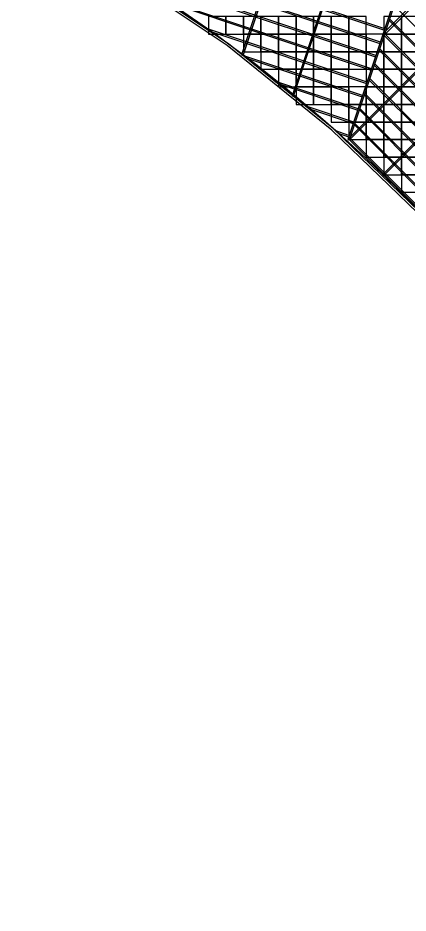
# Model space of a CAD drawing. Extents: x -31693 to 409283, y -98233 to 151957.
# Drawn here: x 110118 to 121237, y 70705 to 96178 of the extents above; entities that cross this region are included whole.
import ezdxf

# ---------------------------------------------------------------- set-up
doc = ezdxf.new("R2010")
doc.units = 0
doc.header["$LTSCALE"] = 1000
doc.header["$MEASUREMENT"] = 0
for name, color, linetype in [('500浮箱', 162, 'Continuous'), ('A-G-VISIBLE', 9, 'Continuous'), ('主龙骨', 4, 'Continuous'), ('边梁（14a槽钢', 3, 'Continuous'), ('龙骨', 10, 'Continuous')]:
    doc.layers.add(name, color=color, linetype=linetype)

# ---------------------------------------------------------------- blocks, each defined once
blk = doc.blocks.new('dasd')
at = {"layer": 'A-G-VISIBLE', "linetype": 'Continuous'}
for centre, radius, start, end in [((-132803.822, 42108.688), 57.677, 29.84645, 67.5516), ((-132803.304, 42112.783), 43.061, 27.6831, 69.1971)]:
    blk.add_arc(centre, radius, start, end, dxfattribs=at)

msp = doc.modelspace()

# ---------------------------------------------------------------- linework, layer by layer
at = {"layer": '500浮箱', "elevation": 2850}
for points in [[(115545, 95716), (116045, 95716), (116045, 96216), (115545, 96216)], [(116045, 95716), (116545, 95716), (116545, 96216), (116045, 96216)], [(116545, 95716), (117045, 95716), (117045, 96216), (116545, 96216)], [(117045, 95716), (117545, 95716), (117545, 96216), (117045, 96216)], [(117545, 95716), (118045, 95716), (118045, 96216), (117545, 96216)], [(118045, 95716), (118545, 95716), (118545, 96216), (118045, 96216)], [(118545, 95716), (119045, 95716), (119045, 96216), (118545, 96216)], [(119045, 95716), (119545, 95716), (119545, 96216), (119045, 96216)], [(119545, 95716), (120045, 95716), (120045, 96216), (119545, 96216)], [(120545, 95716), (121045, 95716), (121045, 96216), (120545, 96216)], [(121045, 95716), (121545, 95716), (121545, 96216), (121045, 96216)], [(116545, 95216), (117045, 95216), (117045, 95716), (116545, 95716)], [(117045, 95216), (117545, 95216), (117545, 95716), (117045, 95716)], [(117545, 95216), (118045, 95216), (118045, 95716), (117545, 95716)], [(118045, 95216), (118545, 95216), (118545, 95716), (118045, 95716)], [(118545, 95216), (119045, 95216), (119045, 95716), (118545, 95716)], [(119045, 95216), (119545, 95216), (119545, 95716), (119045, 95716)], [(119545, 95216), (120045, 95216), (120045, 95716), (119545, 95716)], [(120045, 95216), (120545, 95216), (120545, 95716), (120045, 95716)], [(120545, 95216), (121045, 95216), (121045, 95716), (120545, 95716)], [(121045, 95216), (121545, 95216), (121545, 95716), (121045, 95716)], [(117045, 94716), (117545, 94716), (117545, 95216), (117045, 95216)], [(117545, 94716), (118045, 94716), (118045, 95216), (117545, 95216)], [(118045, 94716), (118545, 94716), (118545, 95216), (118045, 95216)], [(118545, 94716), (119045, 94716), (119045, 95216), (118545, 95216)], [(119045, 94716), (119545, 94716), (119545, 95216), (119045, 95216)], [(119545, 94716), (120045, 94716), (120045, 95216), (119545, 95216)], [(120045, 94716), (120545, 94716), (120545, 95216), (120045, 95216)], [(120545, 94716), (121045, 94716), (121045, 95216), (120545, 95216)], [(121045, 94716), (121545, 94716), (121545, 95216), (121045, 95216)], [(117545, 94216), (118045, 94216), (118045, 94716), (117545, 94716)], [(118045, 94216), (118545, 94216), (118545, 94716), (118045, 94716)], [(118545, 94216), (119045, 94216), (119045, 94716), (118545, 94716)], [(119045, 94216), (119545, 94216), (119545, 94716), (119045, 94716)], [(120045, 94216), (120545, 94216), (120545, 94716), (120045, 94716)], [(120545, 94216), (121045, 94216), (121045, 94716), (120545, 94716)], [(121045, 94216), (121545, 94216), (121545, 94716), (121045, 94716)], [(118045, 93716), (118545, 93716), (118545, 94216), (118045, 94216)], [(118545, 93716), (119045, 93716), (119045, 94216), (118545, 94216)], [(119045, 93716), (119545, 93716), (119545, 94216), (119045, 94216)], [(119545, 93716), (120045, 93716), (120045, 94216), (119545, 94216)], [(120045, 93716), (120545, 93716), (120545, 94216), (120045, 94216)], [(120545, 93716), (121045, 93716), (121045, 94216), (120545, 94216)], [(121045, 93716), (121545, 93716), (121545, 94216), (121045, 94216)], [(119045, 93216), (119545, 93216), (119545, 93716), (119045, 93716)], [(119545, 93216), (120045, 93216), (120045, 93716), (119545, 93716)], [(120045, 93216), (120545, 93216), (120545, 93716), (120045, 93716)], [(120545, 93216), (121045, 93216), (121045, 93716), (120545, 93716)], [(121045, 93216), (121545, 93216), (121545, 93716), (121045, 93716)], [(119545, 92716), (120045, 92716), (120045, 93216), (119545, 93216)], [(120045, 92716), (120545, 92716), (120545, 93216), (120045, 93216)], [(120545, 92716), (121045, 92716), (121045, 93216), (120545, 93216)], [(121045, 92716), (121545, 92716), (121545, 93216), (121045, 93216)], [(120045, 92216), (120545, 92216), (120545, 92716), (120045, 92716)], [(120545, 92216), (121045, 92216), (121045, 92716), (120545, 92716)], [(121045, 92216), (121545, 92216), (121545, 92716), (121045, 92716)], [(120545, 91716), (121045, 91716), (121045, 92216), (120545, 92216)], [(121045, 91716), (121545, 91716), (121545, 92216), (121045, 92216)], [(121045, 91216), (121545, 91216), (121545, 91716), (121045, 91716)]]:
    msp.add_lwpolyline(points, close=True, dxfattribs=at)
for points in [[(120522, 95716), (120545, 95716), (120545, 95784)], [(120022, 94216), (120045, 94216), (120045, 94284)]]:
    msp.add_lwpolyline(points, dxfattribs=at)
at = {"layer": '主龙骨', "elevation": 2850}
for points in [[(120075, 105876), (116492, 95125), (116533, 95112), (120113, 105854)], [(121597, 104942), (117935, 93961), (117976, 93948), (121635, 104918)], [(123234, 103853), (119524, 92723), (119565, 92709), (123271, 103827)], [(126320, 101513), (120529, 95731), (120560, 95701), (126353, 101485)], [(127418, 100611), (119529, 92731), (119560, 92701), (127451, 100583)], [(128484, 99677), (120491, 91692), (120521, 91662), (128516, 99648)]]:
    msp.add_lwpolyline(points, dxfattribs=at)
at = {"layer": '边梁（14a槽钢', "elevation": 2850}
for points in [[(129324, 54038), (129846, 55848), (130344, 57955), (130674, 59724), (130897, 61265), (131111, 63418), (131221, 66237), (131128, 69233), (130816, 72229), (130470, 74306), (130058, 76202), (129181, 79295), (128685, 80727), (127123, 83458), (125209, 86279), (121784, 90364), (119067, 92984), (116082, 95391), (112915, 97510), (108611, 99799)], [(129379, 54020), (129902, 55833), (130401, 57943), (130731, 59714), (130955, 61258), (131169, 63414), (131279, 66237), (131186, 69237), (130874, 72237), (130527, 74317), (130114, 76216), (129237, 79312), (128738, 80751), (127172, 83489), (125255, 86314), (121826, 90404), (119105, 93028), (116116, 95438), (112945, 97560), (108636, 99851)]]:
    msp.add_lwpolyline(points, dxfattribs=at)
at = {"layer": '龙骨'}
for p, q in [((120573, 95868, 2850), (108656, 99840, 2850)), ((108869, 99727, 2850), (120560, 95830, 2850)), ((120446, 95489, 2850), (110782, 98710, 2850)), ((110994, 98597, 2850), (120434, 95451, 2850)), ((120320, 95109, 2850), (112907, 97580, 2850)), ((113048, 97491, 2850), (120307, 95071, 2850)), ((120193, 94730, 2850), (114178, 96735, 2850)), ((114304, 96651, 2850), (120181, 94692, 2850)), ((120839, 96530, 2850), (136074, 81271, 2850)), ((120697, 96105, 2850), (135791, 80988, 2850)), ((135819, 81016, 2850), (120711, 96148, 2850)), ((120067, 94350, 2850), (115434, 95895, 2850)), ((115559, 95811, 2850), (120054, 94312, 2850)), ((120556, 95681, 2850), (135538, 80675, 2850)), ((135567, 80703, 2850), (120570, 95724, 2850)), ((135283, 80421, 2850), (120428, 95299, 2850)), ((119940, 93971, 2850), (116523, 95110, 2850)), ((116612, 95038, 2850), (119928, 93933, 2850)), ((120414, 95257, 2850), (135255, 80392, 2850)), ((120273, 94832, 2850), (134942, 80140, 2850)), ((134970, 80169, 2850), (120287, 94875, 2850)), ((119814, 93591, 2850), (117414, 94391, 2850)), ((117503, 94319, 2850), (119801, 93553, 2850)), ((120131, 94408, 2850), (134659, 79858, 2850)), ((134687, 79886, 2850), (120145, 94450, 2850)), ((134404, 79603, 2850), (120004, 94026, 2850)), ((119990, 93983, 2850), (134376, 79575, 2850)), ((119687, 93212, 2850), (118305, 93672, 2850)), ((118395, 93601, 2850), (119675, 93174, 2850)), ((119848, 93559, 2850), (134093, 79292, 2850)), ((134121, 79321, 2850), (119863, 93601, 2850)), ((119707, 93134, 2850), (133810, 79010, 2850)), ((133838, 79038, 2850), (119721, 93177, 2850)), ((119549, 92836, 2850), (119174, 92961, 2850)), ((119241, 92897, 2850), (119536, 92798, 2850)), ((133555, 78755, 2850), (119580, 92752, 2850)), ((119565, 92710, 2850), (133527, 78727, 2850))]:
    msp.add_line(p, q, dxfattribs=at)
at = {"layer": '龙骨', "elevation": 2850}
msp.add_lwpolyline([(106438, 7751, 0.149253), (137795, 67716, 0.360669), (95631, 110043, 0.058715), (17434, 114815, 3.295268)], format="xyb", dxfattribs=at)

# ---------------------------------------------------------------- block references
at = {"xscale": 1000, "yscale": 1000, "zscale": 1000}
msp.add_blockref('dasd', (132893911, -42052037, 2850), dxfattribs=at)

doc.saveas('drawing.dxf')
